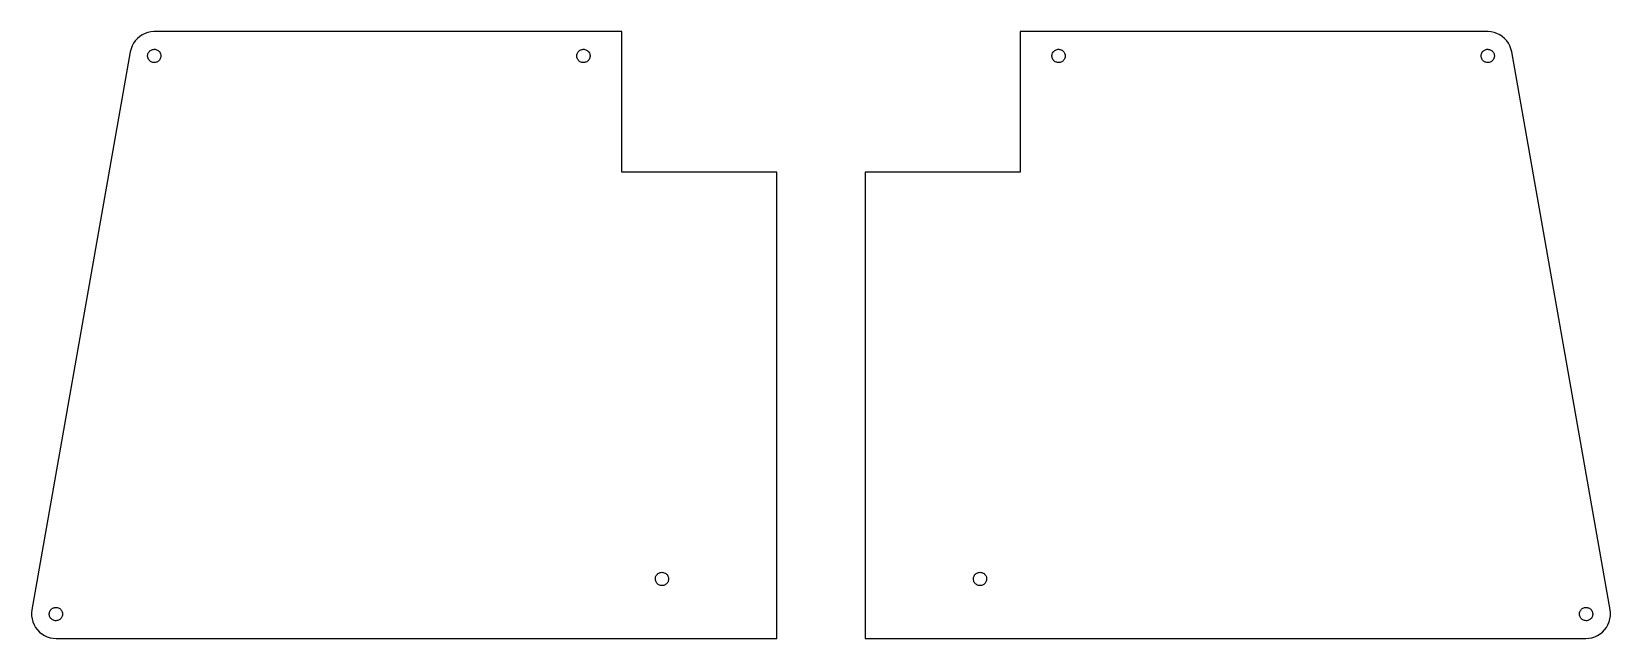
# Model space of a CAD drawing. Header units: metres. Extents: x 192 to 548, y -8 to 129.
import ezdxf

# ---------------------------------------------------------------- set-up
doc = ezdxf.new("R2010")
doc.units = ezdxf.units.M

msp = doc.modelspace()

# ---------------------------------------------------------------- linework, layer by layer
for p, q in [((217.899, 128.556), (217.245, 128.334)), ((218.575, 128.695), (217.899, 128.556)), ((219.264, 128.748), (218.575, 128.695)), ((325, 128.748), (219.264, 128.748)), ((325, 97), (325, 128.748)), ((520.736, 128.748), (415, 128.748)), ((415, 128.748), (415, 97)), ((521.425, 128.695), (520.736, 128.748)), ((522.101, 128.556), (521.425, 128.695)), ((522.755, 128.334), (522.101, 128.556)), ((214.087, 124.875), (213.924, 124.204)), ((214.332, 125.521), (214.087, 124.875)), ((214.656, 126.131), (214.332, 125.521)), ((215.054, 126.695), (214.656, 126.131)), ((215.52, 127.205), (215.054, 126.695)), ((216.046, 127.653), (215.52, 127.205)), ((216.624, 128.031), (216.046, 127.653)), ((217.245, 128.334), (216.624, 128.031)), ((523.376, 128.031), (522.755, 128.334)), ((523.954, 127.653), (523.376, 128.031)), ((524.48, 127.205), (523.954, 127.653)), ((524.946, 126.695), (524.48, 127.205)), ((525.344, 126.131), (524.946, 126.695)), ((525.668, 125.521), (525.344, 126.131)), ((525.913, 124.875), (525.668, 125.521)), ((526.076, 124.204), (525.913, 124.875)), ((213.924, 124.204), (191.688, -1.90094)), ((217.842, 123.322), (217.863, 123.509)), ((217.845, 123.134), (217.842, 123.322)), ((217.871, 122.947), (217.845, 123.134)), ((217.863, 123.509), (217.908, 123.692)), ((217.921, 122.765), (217.871, 122.947)), ((217.908, 123.692), (217.975, 123.868)), ((217.992, 122.591), (217.921, 122.765)), ((217.975, 123.868), (218.063, 124.035)), ((218.085, 122.427), (217.992, 122.591)), ((218.063, 124.035), (218.172, 124.189)), ((218.198, 122.276), (218.085, 122.427)), ((218.172, 124.189), (218.299, 124.328)), ((218.329, 122.141), (218.198, 122.276)), ((218.299, 124.328), (218.442, 124.45)), ((218.476, 122.023), (218.329, 122.141)), ((218.442, 124.45), (218.6, 124.553)), ((218.636, 121.924), (218.476, 122.023)), ((218.6, 124.553), (218.769, 124.635)), ((218.808, 121.846), (218.636, 121.924)), ((218.769, 124.635), (218.947, 124.696)), ((218.988, 121.791), (218.808, 121.846)), ((218.947, 124.696), (219.132, 124.734)), ((219.173, 121.758), (218.988, 121.791)), ((219.132, 124.734), (219.32, 124.748)), ((219.362, 121.749), (219.173, 121.758)), ((219.32, 124.748), (219.508, 124.739)), ((219.549, 121.763), (219.362, 121.749)), ((219.508, 124.739), (219.693, 124.707)), ((219.734, 121.801), (219.549, 121.763)), ((219.693, 124.707), (219.873, 124.651)), ((219.912, 121.862), (219.734, 121.801)), ((219.873, 124.651), (220.045, 124.573)), ((220.081, 121.944), (219.912, 121.862)), ((220.045, 124.573), (220.205, 124.474)), ((220.239, 122.048), (220.081, 121.944)), ((220.205, 124.474), (220.352, 124.356)), ((220.383, 122.17), (220.239, 122.048)), ((220.352, 124.356), (220.483, 124.221)), ((220.51, 122.309), (220.383, 122.17)), ((220.483, 124.221), (220.596, 124.07)), ((220.618, 122.463), (220.51, 122.309)), ((220.596, 124.07), (220.689, 123.906)), ((220.707, 122.629), (220.618, 122.463)), ((220.689, 123.906), (220.761, 123.732)), ((220.773, 122.805), (220.707, 122.629)), ((220.761, 123.732), (220.81, 123.55)), ((220.818, 122.988), (220.773, 122.805)), ((220.81, 123.55), (220.836, 123.364)), ((220.839, 123.175), (220.818, 122.988)), ((220.836, 123.364), (220.839, 123.175)), ((314.816, 123.322), (314.837, 123.509)), ((314.818, 123.134), (314.816, 123.322)), ((314.844, 122.947), (314.818, 123.134)), ((314.837, 123.509), (314.881, 123.692)), ((314.894, 122.765), (314.844, 122.947)), ((314.881, 123.692), (314.948, 123.868)), ((314.966, 122.591), (314.894, 122.765)), ((314.948, 123.868), (315.036, 124.035)), ((315.059, 122.427), (314.966, 122.591)), ((315.036, 124.035), (315.145, 124.189)), ((315.172, 122.276), (315.059, 122.427)), ((315.145, 124.189), (315.272, 124.328)), ((315.302, 122.141), (315.172, 122.276)), ((315.272, 124.328), (315.415, 124.45)), ((315.449, 122.023), (315.302, 122.141)), ((315.415, 124.45), (315.573, 124.553)), ((315.61, 121.924), (315.449, 122.023)), ((315.573, 124.553), (315.742, 124.635)), ((315.781, 121.846), (315.61, 121.924)), ((315.742, 124.635), (315.921, 124.696)), ((315.961, 121.791), (315.781, 121.846)), ((315.921, 124.696), (316.105, 124.734)), ((316.147, 121.758), (315.961, 121.791)), ((316.105, 124.734), (316.293, 124.748)), ((316.335, 121.749), (316.147, 121.758)), ((316.293, 124.748), (316.481, 124.739)), ((316.523, 121.763), (316.335, 121.749)), ((316.481, 124.739), (316.667, 124.707)), ((316.707, 121.801), (316.523, 121.763)), ((316.667, 124.707), (316.846, 124.651)), ((316.885, 121.862), (316.707, 121.801)), ((316.846, 124.651), (317.018, 124.573)), ((317.055, 121.944), (316.885, 121.862)), ((317.018, 124.573), (317.178, 124.474)), ((317.212, 122.048), (317.055, 121.944)), ((317.178, 124.474), (317.325, 124.356)), ((317.356, 122.17), (317.212, 122.048)), ((317.325, 124.356), (317.456, 124.221)), ((317.483, 122.309), (317.356, 122.17)), ((317.456, 124.221), (317.569, 124.07)), ((317.591, 122.463), (317.483, 122.309)), ((317.569, 124.07), (317.662, 123.906)), ((317.68, 122.629), (317.591, 122.463)), ((317.662, 123.906), (317.734, 123.732)), ((317.747, 122.805), (317.68, 122.629)), ((317.734, 123.732), (317.783, 123.55)), ((317.791, 122.988), (317.747, 122.805)), ((317.783, 123.55), (317.809, 123.364)), ((317.812, 123.175), (317.791, 122.988)), ((317.809, 123.364), (317.812, 123.175)), ((422.188, 123.175), (422.191, 123.364)), ((422.209, 122.988), (422.188, 123.175)), ((422.191, 123.364), (422.217, 123.55)), ((422.253, 122.805), (422.209, 122.988)), ((422.217, 123.55), (422.266, 123.732)), ((422.32, 122.629), (422.253, 122.805)), ((422.266, 123.732), (422.338, 123.906)), ((422.409, 122.463), (422.32, 122.629)), ((422.338, 123.906), (422.431, 124.07)), ((422.517, 122.309), (422.409, 122.463)), ((422.431, 124.07), (422.544, 124.221)), ((422.644, 122.17), (422.517, 122.309)), ((422.544, 124.221), (422.675, 124.356)), ((422.788, 122.048), (422.644, 122.17)), ((422.675, 124.356), (422.822, 124.474)), ((422.945, 121.944), (422.788, 122.048)), ((422.822, 124.474), (422.982, 124.573)), ((423.115, 121.862), (422.945, 121.944)), ((422.982, 124.573), (423.154, 124.651)), ((423.293, 121.801), (423.115, 121.862)), ((423.154, 124.651), (423.333, 124.707)), ((423.477, 121.763), (423.293, 121.801)), ((423.333, 124.707), (423.519, 124.739)), ((423.665, 121.749), (423.477, 121.763)), ((423.519, 124.739), (423.707, 124.748)), ((423.853, 121.758), (423.665, 121.749)), ((423.707, 124.748), (423.895, 124.734)), ((424.039, 121.791), (423.853, 121.758)), ((423.895, 124.734), (424.079, 124.696)), ((424.219, 121.846), (424.039, 121.791)), ((424.079, 124.696), (424.258, 124.635)), ((424.39, 121.924), (424.219, 121.846)), ((424.258, 124.635), (424.427, 124.553)), ((424.551, 122.023), (424.39, 121.924)), ((424.427, 124.553), (424.585, 124.45)), ((424.698, 122.141), (424.551, 122.023)), ((424.585, 124.45), (424.728, 124.328)), ((424.828, 122.276), (424.698, 122.141)), ((424.728, 124.328), (424.855, 124.189)), ((424.941, 122.427), (424.828, 122.276)), ((424.855, 124.189), (424.964, 124.035)), ((425.034, 122.591), (424.941, 122.427)), ((424.964, 124.035), (425.052, 123.868)), ((425.106, 122.765), (425.034, 122.591)), ((425.052, 123.868), (425.119, 123.692)), ((425.156, 122.947), (425.106, 122.765)), ((425.119, 123.692), (425.163, 123.509)), ((425.182, 123.134), (425.156, 122.947)), ((425.163, 123.509), (425.184, 123.322)), ((425.184, 123.322), (425.182, 123.134)), ((519.161, 123.175), (519.164, 123.364)), ((519.182, 122.988), (519.161, 123.175)), ((519.164, 123.364), (519.19, 123.55)), ((519.227, 122.805), (519.182, 122.988)), ((519.19, 123.55), (519.239, 123.732)), ((519.293, 122.629), (519.227, 122.805)), ((519.239, 123.732), (519.311, 123.906)), ((519.382, 122.463), (519.293, 122.629)), ((519.311, 123.906), (519.404, 124.07)), ((519.49, 122.309), (519.382, 122.463)), ((519.404, 124.07), (519.517, 124.221)), ((519.617, 122.17), (519.49, 122.309)), ((519.517, 124.221), (519.648, 124.356)), ((519.761, 122.048), (519.617, 122.17)), ((519.648, 124.356), (519.795, 124.474)), ((519.919, 121.944), (519.761, 122.048)), ((519.795, 124.474), (519.955, 124.573)), ((520.088, 121.862), (519.919, 121.944)), ((519.955, 124.573), (520.127, 124.651)), ((520.266, 121.801), (520.088, 121.862)), ((520.127, 124.651), (520.307, 124.707)), ((520.451, 121.763), (520.266, 121.801)), ((520.307, 124.707), (520.492, 124.739)), ((520.638, 121.749), (520.451, 121.763)), ((520.492, 124.739), (520.68, 124.748)), ((520.827, 121.758), (520.638, 121.749)), ((520.68, 124.748), (520.868, 124.734)), ((521.012, 121.791), (520.827, 121.758)), ((520.868, 124.734), (521.053, 124.696)), ((521.192, 121.846), (521.012, 121.791)), ((521.053, 124.696), (521.231, 124.635)), ((521.364, 121.924), (521.192, 121.846)), ((521.231, 124.635), (521.4, 124.553)), ((521.524, 122.023), (521.364, 121.924)), ((521.4, 124.553), (521.558, 124.45)), ((521.671, 122.141), (521.524, 122.023)), ((521.558, 124.45), (521.701, 124.328)), ((521.802, 122.276), (521.671, 122.141)), ((521.701, 124.328), (521.828, 124.189)), ((521.915, 122.427), (521.802, 122.276)), ((521.828, 124.189), (521.937, 124.035)), ((522.008, 122.591), (521.915, 122.427)), ((521.937, 124.035), (522.025, 123.868)), ((522.079, 122.765), (522.008, 122.591)), ((522.025, 123.868), (522.092, 123.692)), ((522.129, 122.947), (522.079, 122.765)), ((522.092, 123.692), (522.137, 123.509)), ((522.155, 123.134), (522.129, 122.947)), ((522.137, 123.509), (522.158, 123.322)), ((522.158, 123.322), (522.155, 123.134)), ((548.312, -1.90094), (526.076, 124.204)), ((360, 97), (325, 97)), ((360, -8.35547), (360, 97)), ((415, 97), (380, 97)), ((380, 97), (380, -8.35547)), ((332.566, 5.15515), (332.587, 5.34235)), ((332.568, 4.9668), (332.566, 5.15515)), ((332.595, 4.78026), (332.568, 4.9668)), ((332.587, 5.34235), (332.631, 5.52544)), ((332.644, 4.59848), (332.595, 4.78026)), ((332.631, 5.52544), (332.698, 5.70154)), ((332.716, 4.42432), (332.644, 4.59848)), ((332.698, 5.70154), (332.786, 5.86786)), ((332.809, 4.26053), (332.716, 4.42432)), ((332.786, 5.86786), (332.895, 6.02179)), ((332.922, 4.1097), (332.809, 4.26053)), ((332.895, 6.02179), (333.022, 6.16089)), ((333.053, 3.9742), (332.922, 4.1097)), ((333.022, 6.16089), (333.166, 6.28297)), ((333.199, 3.85616), (333.053, 3.9742)), ((333.166, 6.28297), (333.323, 6.38612)), ((333.36, 3.75746), (333.199, 3.85616)), ((333.323, 6.38612), (333.492, 6.46869)), ((333.531, 3.67964), (333.36, 3.75746)), ((333.492, 6.46869), (333.671, 6.5294)), ((333.711, 3.62393), (333.531, 3.67964)), ((333.671, 6.5294), (333.855, 6.56728)), ((333.897, 3.59122), (333.711, 3.62393)), ((333.855, 6.56728), (334.043, 6.58173)), ((334.085, 3.58202), (333.897, 3.59122)), ((334.043, 6.58173), (334.231, 6.57253)), ((334.273, 3.59648), (334.085, 3.58202)), ((334.231, 6.57253), (334.417, 6.53983)), ((334.457, 3.63435), (334.273, 3.59648)), ((334.417, 6.53983), (334.597, 6.48412)), ((334.636, 3.69505), (334.457, 3.63435)), ((334.597, 6.48412), (334.768, 6.4063)), ((334.805, 3.77763), (334.636, 3.69505)), ((334.768, 6.4063), (334.929, 6.30759)), ((334.963, 3.88078), (334.805, 3.77763)), ((334.929, 6.30759), (335.076, 6.18956)), ((335.106, 4.00287), (334.963, 3.88078)), ((335.076, 6.18956), (335.206, 6.05406)), ((335.233, 4.14197), (335.106, 4.00287)), ((335.206, 6.05406), (335.319, 5.90323)), ((335.342, 4.2959), (335.233, 4.14197)), ((335.319, 5.90323), (335.412, 5.73944)), ((335.43, 4.46222), (335.342, 4.2959)), ((335.412, 5.73944), (335.484, 5.56528)), ((335.497, 4.63832), (335.43, 4.46222)), ((335.484, 5.56528), (335.533, 5.3835)), ((335.541, 4.82141), (335.497, 4.63832)), ((335.533, 5.3835), (335.56, 5.19696)), ((335.562, 5.00861), (335.541, 4.82141)), ((335.56, 5.19696), (335.562, 5.00861)), ((404.438, 5.00861), (404.44, 5.19696)), ((404.459, 4.82141), (404.438, 5.00861)), ((404.44, 5.19696), (404.467, 5.3835)), ((404.503, 4.63832), (404.459, 4.82141)), ((404.467, 5.3835), (404.516, 5.56528)), ((404.57, 4.46222), (404.503, 4.63832)), ((404.516, 5.56528), (404.588, 5.73944)), ((404.658, 4.2959), (404.57, 4.46222)), ((404.588, 5.73944), (404.681, 5.90323)), ((404.767, 4.14197), (404.658, 4.2959)), ((404.681, 5.90323), (404.794, 6.05406)), ((404.894, 4.00287), (404.767, 4.14197)), ((404.794, 6.05406), (404.924, 6.18956)), ((405.037, 3.88078), (404.894, 4.00287)), ((404.924, 6.18956), (405.071, 6.30759)), ((405.195, 3.77763), (405.037, 3.88078)), ((405.071, 6.30759), (405.232, 6.4063)), ((405.364, 3.69505), (405.195, 3.77763)), ((405.232, 6.4063), (405.403, 6.48412)), ((405.543, 3.63435), (405.364, 3.69505)), ((405.403, 6.48412), (405.583, 6.53983)), ((405.727, 3.59648), (405.543, 3.63435)), ((405.583, 6.53983), (405.769, 6.57253)), ((405.915, 3.58202), (405.727, 3.59648)), ((405.769, 6.57253), (405.957, 6.58173)), ((406.103, 3.59122), (405.915, 3.58202)), ((405.957, 6.58173), (406.145, 6.56728)), ((406.289, 3.62393), (406.103, 3.59122)), ((406.145, 6.56728), (406.329, 6.5294)), ((406.469, 3.67964), (406.289, 3.62393)), ((406.329, 6.5294), (406.508, 6.46869)), ((406.64, 3.75746), (406.469, 3.67964)), ((406.508, 6.46869), (406.677, 6.38612)), ((406.801, 3.85616), (406.64, 3.75746)), ((406.677, 6.38612), (406.834, 6.28297)), ((406.947, 3.9742), (406.801, 3.85616)), ((406.834, 6.28297), (406.978, 6.16089)), ((407.078, 4.1097), (406.947, 3.9742)), ((406.978, 6.16089), (407.105, 6.02179)), ((407.191, 4.26053), (407.078, 4.1097)), ((407.105, 6.02179), (407.214, 5.86786)), ((407.284, 4.42432), (407.191, 4.26053)), ((407.214, 5.86786), (407.302, 5.70154)), ((407.356, 4.59848), (407.284, 4.42432)), ((407.302, 5.70154), (407.369, 5.52544)), ((407.405, 4.78026), (407.356, 4.59848)), ((407.369, 5.52544), (407.413, 5.34235)), ((407.432, 4.9668), (407.405, 4.78026)), ((407.413, 5.34235), (407.434, 5.15515)), ((407.434, 5.15515), (407.432, 4.9668)), ((191.688, -1.90094), (191.612, -2.58733)), ((191.612, -2.58733), (191.621, -3.27795)), ((191.621, -3.27795), (191.717, -3.96193)), ((195.607, -2.78273), (195.628, -2.59554)), ((195.609, -2.97108), (195.607, -2.78273)), ((195.636, -3.15762), (195.609, -2.97108)), ((195.628, -2.59554), (195.672, -2.41245)), ((195.685, -3.3394), (195.636, -3.15762)), ((195.672, -2.41245), (195.739, -2.23634)), ((195.757, -3.51355), (195.685, -3.3394)), ((195.739, -2.23634), (195.827, -2.07002)), ((195.85, -3.67735), (195.757, -3.51355)), ((195.827, -2.07002), (195.936, -1.91609)), ((195.936, -1.91609), (196.063, -1.77699)), ((196.063, -1.77699), (196.206, -1.65491)), ((196.206, -1.65491), (196.364, -1.55176)), ((196.364, -1.55176), (196.533, -1.46918)), ((196.533, -1.46918), (196.712, -1.40848)), ((196.712, -1.40848), (196.896, -1.37061)), ((196.896, -1.37061), (197.084, -1.35614)), ((197.084, -1.35614), (197.272, -1.36536)), ((197.272, -1.36536), (197.458, -1.39806)), ((197.458, -1.39806), (197.638, -1.45377)), ((197.638, -1.45377), (197.809, -1.53159)), ((197.809, -1.53159), (197.97, -1.63028)), ((197.97, -1.63028), (198.116, -1.74832)), ((198.116, -1.74832), (198.247, -1.88382)), ((198.247, -1.88382), (198.36, -2.03465)), ((198.36, -2.03465), (198.453, -2.19844)), ((198.471, -3.47566), (198.383, -3.64198)), ((198.453, -2.19844), (198.525, -2.3726)), ((198.538, -3.29956), (198.471, -3.47566)), ((198.525, -2.3726), (198.574, -2.55438)), ((198.582, -3.11647), (198.538, -3.29956)), ((198.574, -2.55438), (198.601, -2.74092)), ((198.603, -2.92928), (198.582, -3.11647)), ((198.601, -2.74092), (198.603, -2.92928)), ((541.397, -2.92928), (541.399, -2.74092)), ((541.418, -3.11647), (541.397, -2.92928)), ((541.399, -2.74092), (541.426, -2.55438)), ((541.462, -3.29956), (541.418, -3.11647)), ((541.426, -2.55438), (541.475, -2.3726)), ((541.529, -3.47566), (541.462, -3.29956)), ((541.475, -2.3726), (541.547, -2.19844)), ((541.617, -3.64198), (541.529, -3.47566)), ((541.547, -2.19844), (541.64, -2.03465)), ((541.64, -2.03465), (541.753, -1.88382)), ((541.753, -1.88382), (541.884, -1.74832)), ((541.884, -1.74832), (542.03, -1.63028)), ((542.03, -1.63028), (542.191, -1.53159)), ((542.191, -1.53159), (542.362, -1.45377)), ((542.362, -1.45377), (542.542, -1.39806)), ((542.542, -1.39806), (542.728, -1.36536)), ((542.728, -1.36536), (542.916, -1.35614)), ((542.916, -1.35614), (543.104, -1.37061)), ((543.104, -1.37061), (543.288, -1.40848)), ((543.288, -1.40848), (543.467, -1.46918)), ((543.467, -1.46918), (543.636, -1.55176)), ((543.636, -1.55176), (543.794, -1.65491)), ((543.794, -1.65491), (543.937, -1.77699)), ((543.937, -1.77699), (544.064, -1.91609)), ((544.064, -1.91609), (544.173, -2.07002)), ((544.243, -3.51355), (544.15, -3.67735)), ((544.173, -2.07002), (544.261, -2.23634)), ((544.315, -3.3394), (544.243, -3.51355)), ((544.261, -2.23634), (544.328, -2.41245)), ((544.364, -3.15762), (544.315, -3.3394)), ((544.328, -2.41245), (544.372, -2.59554)), ((544.391, -2.97108), (544.364, -3.15762)), ((544.372, -2.59554), (544.393, -2.78273)), ((544.393, -2.78273), (544.391, -2.97108)), ((548.283, -3.96193), (548.379, -3.27795)), ((548.388, -2.58733), (548.312, -1.90094)), ((548.379, -3.27795), (548.388, -2.58733)), ((191.717, -3.96193), (191.898, -4.62846)), ((191.898, -4.62846), (192.162, -5.26704)), ((192.162, -5.26704), (192.503, -5.8676)), ((192.503, -5.8676), (192.916, -6.42065)), ((192.916, -6.42065), (193.396, -6.91751)), ((193.396, -6.91751), (193.935, -7.3503)), ((195.963, -3.82819), (195.85, -3.67735)), ((196.093, -3.96368), (195.963, -3.82819)), ((196.24, -4.08171), (196.093, -3.96368)), ((196.401, -4.18042), (196.24, -4.08171)), ((196.572, -4.25824), (196.401, -4.18042)), ((196.752, -4.31395), (196.572, -4.25824)), ((196.938, -4.34665), (196.752, -4.31395)), ((197.126, -4.35585), (196.938, -4.34665)), ((197.314, -4.3414), (197.126, -4.35585)), ((197.498, -4.30353), (197.314, -4.3414)), ((197.677, -4.24281), (197.498, -4.30353)), ((197.846, -4.16025), (197.677, -4.24281)), ((198.003, -4.0571), (197.846, -4.16025)), ((198.147, -3.93501), (198.003, -4.0571)), ((198.274, -3.79591), (198.147, -3.93501)), ((198.383, -3.64198), (198.274, -3.79591)), ((541.726, -3.79591), (541.617, -3.64198)), ((541.853, -3.93501), (541.726, -3.79591)), ((541.997, -4.0571), (541.853, -3.93501)), ((542.154, -4.16025), (541.997, -4.0571)), ((542.323, -4.24281), (542.154, -4.16025)), ((542.502, -4.30353), (542.323, -4.24281)), ((542.686, -4.3414), (542.502, -4.30353)), ((542.874, -4.35585), (542.686, -4.3414)), ((543.062, -4.34665), (542.874, -4.35585)), ((543.248, -4.31395), (543.062, -4.34665)), ((543.428, -4.25824), (543.248, -4.31395)), ((543.599, -4.18042), (543.428, -4.25824)), ((543.76, -4.08171), (543.599, -4.18042)), ((543.906, -3.96368), (543.76, -4.08171)), ((544.037, -3.82819), (543.906, -3.96368)), ((544.15, -3.67735), (544.037, -3.82819)), ((546.065, -7.3503), (546.604, -6.91751)), ((546.604, -6.91751), (547.083, -6.42065)), ((547.083, -6.42065), (547.497, -5.8676)), ((547.497, -5.8676), (547.838, -5.26704)), ((547.838, -5.26704), (548.102, -4.62846)), ((548.102, -4.62846), (548.283, -3.96193)), ((193.935, -7.3503), (194.523, -7.71222)), ((194.523, -7.71222), (195.152, -7.99754)), ((195.152, -7.99754), (195.812, -8.20178)), ((195.812, -8.20178), (196.492, -8.32173)), ((196.492, -8.32173), (197.182, -8.35547)), ((197.182, -8.35547), (360, -8.35547)), ((380, -8.35547), (542.818, -8.35547)), ((542.818, -8.35547), (543.508, -8.32173)), ((543.508, -8.32173), (544.188, -8.20178)), ((544.188, -8.20178), (544.848, -7.99754)), ((544.848, -7.99754), (545.477, -7.71222)), ((545.477, -7.71222), (546.065, -7.3503))]:
    msp.add_line(p, q)

doc.saveas('drawing.dxf')
